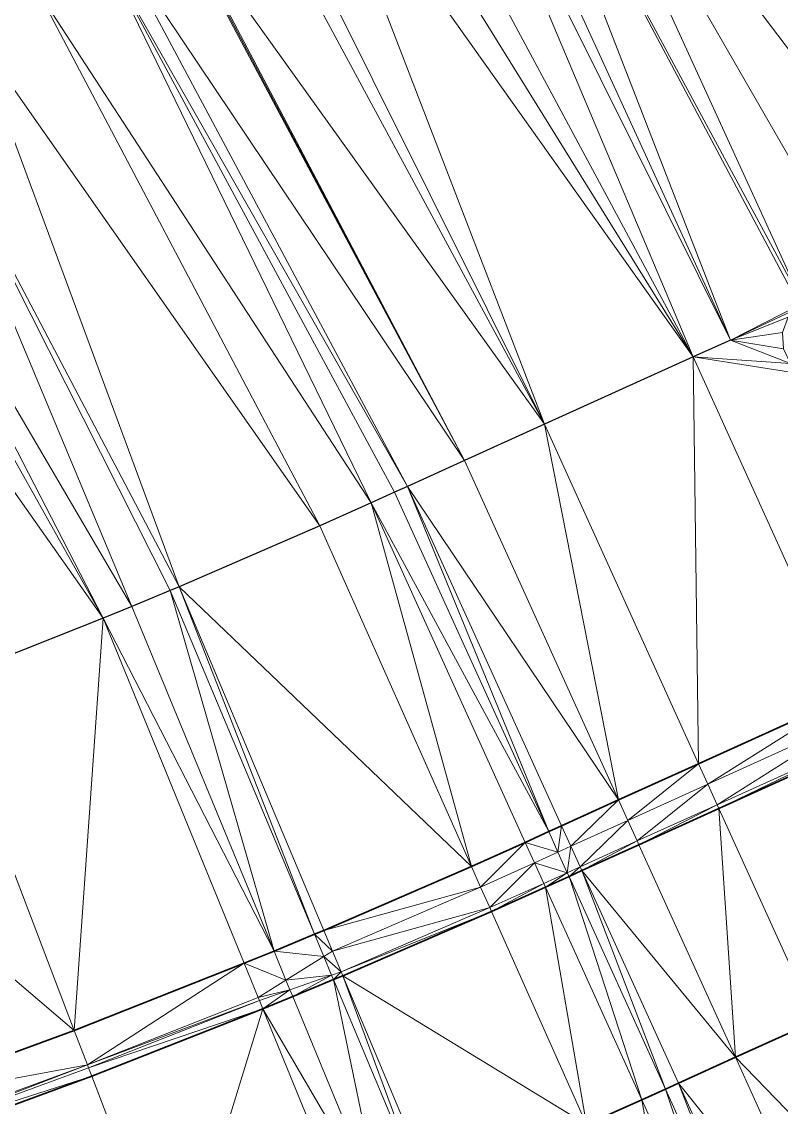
# Model space of a CAD drawing. Header units: metres. Extents: x 246428 to 246884, y 7418966 to 7419490.
# Drawn here: x 246809.11 to 246818.38, y 7419454.15 to 7419467.41 of the extents above; entities that cross this region are included whole.
import ezdxf

# ---------------------------------------------------------------- set-up
doc = ezdxf.new("R2010")
doc.units = ezdxf.units.M
doc.linetypes.add('blank name', pattern=[0])
doc.linetypes.add('HIDDEN', pattern=[9.525, 6.35, -3.175])
doc.layers.add('_12D_UNMAPPED', color=7, linetype='Continuous')
doc.layers.add('GRADELINES', color=250, linetype='HIDDEN', lineweight=25)
doc.layers.add('MISC_PATHS', color=7, linetype='Continuous', lineweight=35)
for name, color, linetype, lineweight, true_color in [('KERB_BACK', 7, 'Continuous', 35, 0x5fd2ff), ('KERB_LINE', 7, 'Continuous', 18, 0xb9b9b9), ('KERB_LIP', 7, 'Continuous', 35, 0x5fd2ff), ('KERB_TOP', 7, 'Continuous', 18, 0xb9b9b9)]:
    doc.layers.add(name, color=color, linetype=linetype, lineweight=lineweight, true_color=true_color)

msp = doc.modelspace()

# ---------------------------------------------------------------- linework, layer by layer
at = {"layer": '_12D_UNMAPPED', "color": 3, "linetype": 'blank name', "lineweight": 0}
for points in [[(246815.339, 7419471.207, 35.674), (246819.892, 7419473.272, 35.724), (246821.018, 7419465.353, 35.933)], [(246814.863, 7419470.99, 35.669), (246815.339, 7419471.207, 35.674), (246818.641, 7419463.973, 35.914)], [(246818.641, 7419463.973, 35.914), (246815.339, 7419471.207, 35.674), (246819.288, 7419464.349, 35.919)], [(246819.288, 7419464.349, 35.919), (246815.339, 7419471.207, 35.674), (246820.153, 7419464.851, 35.926)], [(246820.153, 7419464.851, 35.926), (246815.339, 7419471.207, 35.674), (246821.018, 7419465.353, 35.933)], [(246814.43, 7419470.79, 35.664), (246814.863, 7419470.99, 35.669), (246817.761, 7419463.52, 35.905)], [(246814.863, 7419470.99, 35.669), (246818.598, 7419463.945, 35.914), (246817.761, 7419463.52, 35.905)], [(246818.598, 7419463.945, 35.914), (246814.863, 7419470.99, 35.669), (246818.641, 7419463.973, 35.914)], [(246813.533, 7419470.347, 35.655), (246814.204, 7419470.682, 35.662), (246817.306, 7419463.314, 35.9)], [(246814.204, 7419470.682, 35.662), (246814.43, 7419470.79, 35.664), (246817.761, 7419463.52, 35.905)], [(246814.204, 7419470.682, 35.662), (246817.306, 7419463.314, 35.9), (246817.306, 7419463.314, 35.9)], [(246814.204, 7419470.682, 35.662), (246817.761, 7419463.52, 35.905), (246817.306, 7419463.314, 35.9)], [(246813.091, 7419470.115, 35.651), (246813.533, 7419470.347, 35.655), (246817.306, 7419463.314, 35.9)], [(246812.649, 7419469.874, 35.647), (246813.091, 7419470.115, 35.651), (246817.306, 7419463.314, 35.9)], [(246812.001, 7419469.502, 35.642), (246812.649, 7419469.874, 35.647), (246815.493, 7419462.492, 35.88)], [(246812.649, 7419469.874, 35.647), (246817.306, 7419463.314, 35.9), (246815.493, 7419462.492, 35.88)], [(246811.78, 7419469.37, 35.64), (246812.001, 7419469.502, 35.642), (246815.493, 7419462.492, 35.88)], [(246810.939, 7419468.844, 35.635), (246811.78, 7419469.37, 35.64), (246815.493, 7419462.492, 35.88)], [(246811.78, 7419469.37, 35.64), (246815.493, 7419462.492, 35.88), (246815.493, 7419462.492, 35.88)], [(246810.258, 7419468.402, 35.63), (246810.907, 7419468.824, 35.634), (246814.516, 7419462.048, 35.869)], [(246810.907, 7419468.824, 35.634), (246810.925, 7419468.835, 35.634), (246814.516, 7419462.048, 35.869)], [(246810.907, 7419468.824, 35.634), (246814.516, 7419462.048, 35.869), (246814.516, 7419462.048, 35.869)], [(246810.907, 7419468.824, 35.634), (246814.516, 7419462.048, 35.869), (246814.516, 7419462.048, 35.869)], [(246810.925, 7419468.835, 35.634), (246810.939, 7419468.844, 35.635), (246814.516, 7419462.048, 35.869)], [(246810.939, 7419468.844, 35.635), (246815.493, 7419462.492, 35.88), (246814.516, 7419462.048, 35.869)], [(246809.31, 7419467.785, 35.623), (246810.091, 7419468.293, 35.629), (246813.375, 7419461.531, 35.857)], [(246810.091, 7419468.293, 35.629), (246810.258, 7419468.402, 35.63), (246813.821, 7419461.733, 35.861)], [(246810.091, 7419468.293, 35.629), (246813.821, 7419461.733, 35.861), (246813.663, 7419461.661, 35.86)], [(246810.091, 7419468.293, 35.629), (246813.663, 7419461.661, 35.86), (246813.663, 7419461.661, 35.86)], [(246810.091, 7419468.293, 35.629), (246813.663, 7419461.661, 35.86), (246813.375, 7419461.531, 35.857)], [(246810.258, 7419468.402, 35.63), (246813.821, 7419461.733, 35.861), (246813.821, 7419461.733, 35.861)], [(246810.258, 7419468.402, 35.63), (246814.516, 7419462.048, 35.869), (246813.821, 7419461.733, 35.861)], [(246809.31, 7419467.785, 35.623), (246808.526, 7419467.276, 35.618), (246808.281, 7419467.653, 35.593)], [(246808.526, 7419467.276, 35.618), (246809.31, 7419467.785, 35.623), (246812.751, 7419461.25, 35.85)], [(246809.31, 7419467.785, 35.623), (246813.375, 7419461.531, 35.857), (246812.751, 7419461.25, 35.85)], [(246809.31, 7419467.785, 35.623), (246812.751, 7419461.25, 35.85), (246812.751, 7419461.25, 35.85)], [(246807.739, 7419466.764, 35.613), (246808.526, 7419467.276, 35.618), (246811.032, 7419460.506, 35.831)], [(246811.032, 7419460.506, 35.831), (246808.526, 7419467.276, 35.618), (246812.751, 7419461.25, 35.85)], [(246806.949, 7419466.251, 35.608), (246807.739, 7419466.764, 35.613), (246810.454, 7419460.265, 35.825)], [(246807.739, 7419466.764, 35.613), (246811.032, 7419460.506, 35.831), (246810.924, 7419460.461, 35.83)], [(246807.739, 7419466.764, 35.613), (246811.032, 7419460.506, 35.831), (246811.032, 7419460.506, 35.831)], [(246807.739, 7419466.764, 35.613), (246810.924, 7419460.461, 35.83), (246810.454, 7419460.265, 35.825)], [(246807.739, 7419466.764, 35.613), (246810.924, 7419460.461, 35.83), (246810.924, 7419460.461, 35.83)], [(246806.746, 7419466.119, 35.607), (246806.949, 7419466.251, 35.608), (246810.108, 7419460.123, 35.821)], [(246806.949, 7419466.251, 35.608), (246810.108, 7419460.123, 35.821), (246810.108, 7419460.123, 35.821)], [(246806.949, 7419466.251, 35.608), (246810.454, 7419460.265, 35.825), (246810.108, 7419460.123, 35.821)], [(246806.156, 7419465.735, 35.604), (246806.746, 7419466.119, 35.607), (246810.108, 7419460.123, 35.821)], [(246806.156, 7419465.735, 35.604), (246810.108, 7419460.123, 35.821), (246808.13, 7419459.342, 35.8)], [(246818.598, 7419463.945, 35.914), (246818.52, 7419463.875, 35.913), (246817.761, 7419463.52, 35.905)], [(246818.52, 7419463.875, 35.913), (246818.464, 7419463.799, 35.915), (246817.761, 7419463.52, 35.905)], [(246818.464, 7419463.799, 35.915), (246818.397, 7419463.612, 35.92), (246817.761, 7419463.52, 35.905)], [(246817.761, 7419463.52, 35.905), (246818.496, 7419463.235, 35.929), (246817.306, 7419463.314, 35.9)], [(246818.397, 7419463.612, 35.92), (246818.408, 7419463.413, 35.925), (246817.761, 7419463.52, 35.905)], [(246818.408, 7419463.413, 35.925), (246818.496, 7419463.235, 35.929), (246817.761, 7419463.52, 35.905)], [(246817.306, 7419463.314, 35.9), (246817.373, 7419458.348, 36.016), (246815.493, 7419462.492, 35.88)], [(246818.647, 7419463.105, 35.934), (246819.185, 7419459.17, 36.036), (246817.306, 7419463.314, 35.9)], [(246819.185, 7419459.17, 36.036), (246817.373, 7419458.348, 36.016), (246817.306, 7419463.314, 35.9)], [(246817.306, 7419463.314, 35.9), (246818.647, 7419463.105, 35.934), (246817.306, 7419463.314, 35.9)], [(246818.496, 7419463.235, 35.929), (246818.647, 7419463.105, 35.934), (246817.306, 7419463.314, 35.9)], [(246815.493, 7419462.492, 35.88), (246816.396, 7419457.905, 36.006), (246814.516, 7419462.048, 35.869)], [(246817.373, 7419458.348, 36.016), (246816.396, 7419457.905, 36.006), (246815.493, 7419462.492, 35.88)], [(246815.493, 7419462.492, 35.88), (246817.373, 7419458.348, 36.016), (246815.493, 7419462.492, 35.88)], [(246817.373, 7419458.348, 36.016), (246817.373, 7419458.348, 36.016), (246815.493, 7419462.492, 35.88)], [(246814.516, 7419462.048, 35.869), (246816.395, 7419457.905, 36.006), (246813.821, 7419461.733, 35.861)], [(246814.516, 7419462.048, 35.869), (246816.396, 7419457.905, 36.006), (246814.516, 7419462.048, 35.869)], [(246816.396, 7419457.905, 36.006), (246816.395, 7419457.905, 36.006), (246814.516, 7419462.048, 35.869)], [(246816.396, 7419457.905, 36.006), (246816.396, 7419457.905, 36.006), (246814.516, 7419462.048, 35.869)], [(246814.516, 7419462.048, 35.869), (246816.396, 7419457.905, 36.006), (246814.516, 7419462.048, 35.869)], [(246813.663, 7419461.661, 35.86), (246815.543, 7419457.518, 35.996), (246813.375, 7419461.531, 35.857)], [(246813.821, 7419461.733, 35.861), (246815.543, 7419457.518, 35.996), (246813.663, 7419461.661, 35.86)], [(246815.543, 7419457.518, 35.996), (246815.543, 7419457.518, 35.996), (246813.663, 7419461.661, 35.86)], [(246813.663, 7419461.661, 35.86), (246815.543, 7419457.518, 35.996), (246813.663, 7419461.661, 35.86)], [(246813.821, 7419461.733, 35.861), (246815.701, 7419457.59, 35.998), (246813.821, 7419461.733, 35.861)], [(246815.701, 7419457.59, 35.998), (246815.701, 7419457.59, 35.998), (246813.821, 7419461.733, 35.861)], [(246816.395, 7419457.905, 36.006), (246815.701, 7419457.59, 35.998), (246813.821, 7419461.733, 35.861)], [(246815.701, 7419457.59, 35.998), (246815.543, 7419457.518, 35.996), (246813.821, 7419461.733, 35.861)], [(246813.375, 7419461.531, 35.857), (246814.601, 7419457.093, 35.986), (246812.751, 7419461.25, 35.85)], [(246815.543, 7419457.518, 35.996), (246815.255, 7419457.387, 35.993), (246813.375, 7419461.531, 35.857)], [(246815.255, 7419457.387, 35.993), (246814.601, 7419457.093, 35.986), (246813.375, 7419461.531, 35.857)], [(246814.601, 7419457.093, 35.986), (246811.032, 7419460.506, 35.831), (246812.751, 7419461.25, 35.85)], [(246814.601, 7419457.093, 35.986), (246814.601, 7419457.093, 35.986), (246812.751, 7419461.25, 35.85)], [(246812.751, 7419461.25, 35.85), (246814.601, 7419457.093, 35.986), (246812.751, 7419461.25, 35.85)], [(246810.924, 7419460.461, 35.83), (246812.191, 7419456.06, 35.961), (246810.454, 7419460.265, 35.825)], [(246811.032, 7419460.506, 35.831), (246812.684, 7419456.265, 35.966), (246810.924, 7419460.461, 35.83)], [(246812.684, 7419456.265, 35.966), (246812.684, 7419456.265, 35.966), (246810.924, 7419460.461, 35.83)], [(246812.684, 7419456.265, 35.966), (246812.191, 7419456.06, 35.961), (246810.924, 7419460.461, 35.83)], [(246810.924, 7419460.461, 35.83), (246812.684, 7419456.265, 35.966), (246810.924, 7419460.461, 35.83)], [(246812.797, 7419456.312, 35.967), (246812.797, 7419456.312, 35.967), (246811.032, 7419460.506, 35.831)], [(246812.797, 7419456.312, 35.967), (246812.684, 7419456.265, 35.966), (246811.032, 7419460.506, 35.831)], [(246811.032, 7419460.506, 35.831), (246812.797, 7419456.312, 35.967), (246811.032, 7419460.506, 35.831)], [(246812.797, 7419456.312, 35.967), (246811.032, 7419460.506, 35.831), (246814.601, 7419457.093, 35.986)], [(246810.454, 7419460.265, 35.825), (246812.191, 7419456.06, 35.961), (246810.108, 7419460.123, 35.821)], [(246810.108, 7419460.123, 35.821), (246809.754, 7419455.091, 35.936), (246808.13, 7419459.342, 35.8)], [(246811.828, 7419455.911, 35.957), (246809.754, 7419455.091, 35.936), (246810.108, 7419460.123, 35.821)], [(246812.191, 7419456.06, 35.961), (246811.828, 7419455.911, 35.957), (246810.108, 7419460.123, 35.821)], [(246810.108, 7419460.123, 35.821), (246811.828, 7419455.911, 35.957), (246810.108, 7419460.123, 35.821)], [(246811.828, 7419455.911, 35.957), (246811.828, 7419455.911, 35.957), (246810.108, 7419460.123, 35.821)], [(246808.13, 7419459.342, 35.8), (246809.754, 7419455.091, 35.936), (246805.783, 7419458.481, 35.775)], [(246817.373, 7419458.348, 36.016), (246819.185, 7419459.17, 36.036), (246817.487, 7419458.098, 36.03)], [(246819.185, 7419459.17, 36.036), (246819.299, 7419458.92, 36.05), (246817.487, 7419458.098, 36.03)], [(246817.487, 7419458.098, 36.03), (246819.299, 7419458.92, 36.05), (246817.6, 7419457.847, 36.13)], [(246819.299, 7419458.92, 36.05), (246819.413, 7419458.669, 36.15), (246817.6, 7419457.847, 36.13)], [(246817.6, 7419457.847, 36.13), (246819.413, 7419458.669, 36.15), (246817.621, 7419457.802, 36.13)], [(246819.413, 7419458.669, 36.15), (246819.433, 7419458.624, 36.15), (246817.621, 7419457.802, 36.13)], [(246819.433, 7419458.624, 36.15), (246818.798, 7419455.206, 36.209), (246817.621, 7419457.802, 36.13)], [(246809.754, 7419455.091, 35.936), (246807.292, 7419454.189, 35.911), (246805.783, 7419458.481, 35.775)], [(246816.396, 7419457.905, 36.006), (246817.373, 7419458.348, 36.016), (246816.509, 7419457.654, 36.02)], [(246817.373, 7419458.348, 36.016), (246817.486, 7419458.098, 36.03), (246816.509, 7419457.654, 36.02)], [(246817.373, 7419458.348, 36.016), (246817.373, 7419458.348, 36.016), (246817.487, 7419458.098, 36.03)], [(246817.373, 7419458.348, 36.016), (246817.487, 7419458.098, 36.03), (246817.486, 7419458.098, 36.03)], [(246816.509, 7419457.654, 36.02), (246817.486, 7419458.098, 36.03), (246816.623, 7419457.404, 36.12)], [(246817.486, 7419458.098, 36.03), (246817.6, 7419457.847, 36.13), (246816.623, 7419457.404, 36.12)], [(246817.486, 7419458.098, 36.03), (246817.487, 7419458.098, 36.03), (246817.6, 7419457.847, 36.13)], [(246817.486, 7419458.098, 36.03), (246817.6, 7419457.847, 36.13), (246817.6, 7419457.847, 36.13)], [(246815.701, 7419457.59, 35.998), (246816.395, 7419457.905, 36.006), (246815.815, 7419457.339, 36.012)], [(246816.395, 7419457.905, 36.006), (246816.509, 7419457.654, 36.02), (246815.815, 7419457.339, 36.012)], [(246816.395, 7419457.905, 36.006), (246816.396, 7419457.905, 36.006), (246816.509, 7419457.654, 36.02)], [(246816.395, 7419457.905, 36.006), (246816.509, 7419457.654, 36.02), (246816.509, 7419457.654, 36.02)], [(246816.396, 7419457.905, 36.006), (246816.396, 7419457.905, 36.006), (246816.509, 7419457.654, 36.02)], [(246816.396, 7419457.905, 36.006), (246816.509, 7419457.654, 36.02), (246816.509, 7419457.654, 36.02)], [(246816.623, 7419457.404, 36.12), (246817.6, 7419457.847, 36.13), (246816.644, 7419457.358, 36.12)], [(246817.6, 7419457.847, 36.13), (246817.621, 7419457.802, 36.13), (246816.644, 7419457.358, 36.12)], [(246817.6, 7419457.847, 36.13), (246817.621, 7419457.802, 36.13), (246817.621, 7419457.802, 36.13)], [(246817.6, 7419457.847, 36.13), (246817.6, 7419457.847, 36.13), (246817.621, 7419457.802, 36.13)], [(246817.621, 7419457.802, 36.13), (246817.821, 7419454.763, 36.198), (246816.644, 7419457.358, 36.12)], [(246817.621, 7419457.802, 36.13), (246818.798, 7419455.206, 36.209), (246817.621, 7419457.802, 36.13)], [(246818.798, 7419455.206, 36.209), (246818.798, 7419455.206, 36.209), (246817.621, 7419457.802, 36.13)], [(246818.798, 7419455.206, 36.209), (246817.821, 7419454.763, 36.198), (246817.621, 7419457.802, 36.13)], [(246815.543, 7419457.518, 35.996), (246815.701, 7419457.59, 35.998), (246815.656, 7419457.267, 36.01)], [(246815.701, 7419457.59, 35.998), (246815.815, 7419457.339, 36.012), (246815.656, 7419457.267, 36.01)], [(246815.701, 7419457.59, 35.998), (246815.815, 7419457.339, 36.012), (246815.815, 7419457.339, 36.012)], [(246815.701, 7419457.59, 35.998), (246815.701, 7419457.59, 35.998), (246815.815, 7419457.339, 36.012)], [(246815.815, 7419457.339, 36.012), (246816.509, 7419457.654, 36.02), (246815.928, 7419457.089, 36.112)], [(246816.509, 7419457.654, 36.02), (246816.623, 7419457.404, 36.12), (246815.928, 7419457.089, 36.112)], [(246816.509, 7419457.654, 36.02), (246816.623, 7419457.404, 36.12), (246816.623, 7419457.404, 36.12)], [(246816.509, 7419457.654, 36.02), (246816.509, 7419457.654, 36.02), (246816.623, 7419457.404, 36.12)], [(246816.509, 7419457.654, 36.02), (246816.509, 7419457.654, 36.02), (246816.623, 7419457.404, 36.12)], [(246816.509, 7419457.654, 36.02), (246816.623, 7419457.404, 36.12), (246816.623, 7419457.404, 36.12)], [(246815.255, 7419457.387, 35.993), (246815.543, 7419457.518, 35.996), (246815.656, 7419457.267, 36.01)], [(246815.543, 7419457.518, 35.996), (246815.543, 7419457.518, 35.996), (246815.656, 7419457.267, 36.01)], [(246815.543, 7419457.518, 35.996), (246815.656, 7419457.267, 36.01), (246815.656, 7419457.267, 36.01)], [(246815.255, 7419457.387, 35.993), (246814.712, 7419456.842, 36), (246814.601, 7419457.093, 35.986)], [(246814.712, 7419456.842, 36), (246815.255, 7419457.387, 35.993), (246815.369, 7419457.137, 36.007)], [(246815.255, 7419457.387, 35.993), (246815.656, 7419457.267, 36.01), (246815.369, 7419457.137, 36.007)], [(246815.656, 7419457.267, 36.01), (246815.815, 7419457.339, 36.012), (246815.77, 7419457.017, 36.11)], [(246815.815, 7419457.339, 36.012), (246815.928, 7419457.089, 36.112), (246815.77, 7419457.017, 36.11)], [(246815.815, 7419457.339, 36.012), (246815.815, 7419457.339, 36.012), (246815.928, 7419457.089, 36.112)], [(246815.815, 7419457.339, 36.012), (246815.928, 7419457.089, 36.112), (246815.928, 7419457.089, 36.112)], [(246815.928, 7419457.089, 36.112), (246816.623, 7419457.404, 36.12), (246815.949, 7419457.043, 36.112)], [(246816.623, 7419457.404, 36.12), (246816.643, 7419457.358, 36.12), (246815.949, 7419457.043, 36.112)], [(246816.643, 7419457.358, 36.12), (246817.821, 7419454.763, 36.198), (246815.949, 7419457.043, 36.112)], [(246816.623, 7419457.404, 36.12), (246816.644, 7419457.358, 36.12), (246816.643, 7419457.358, 36.12)], [(246816.623, 7419457.404, 36.12), (246816.623, 7419457.404, 36.12), (246816.644, 7419457.358, 36.12)], [(246816.623, 7419457.404, 36.12), (246816.623, 7419457.404, 36.12), (246816.643, 7419457.358, 36.12)], [(246816.623, 7419457.404, 36.12), (246816.643, 7419457.358, 36.12), (246816.643, 7419457.358, 36.12)], [(246817.821, 7419454.763, 36.198), (246817.821, 7419454.763, 36.198), (246816.643, 7419457.358, 36.12)], [(246816.643, 7419457.358, 36.12), (246817.821, 7419454.763, 36.198), (246816.643, 7419457.358, 36.12)], [(246816.644, 7419457.358, 36.12), (246817.821, 7419454.763, 36.198), (246816.643, 7419457.358, 36.12)], [(246817.821, 7419454.763, 36.198), (246817.821, 7419454.763, 36.198), (246816.643, 7419457.358, 36.12)], [(246815.369, 7419457.137, 36.007), (246815.656, 7419457.267, 36.01), (246815.77, 7419457.017, 36.11)], [(246815.656, 7419457.267, 36.01), (246815.656, 7419457.267, 36.01), (246815.77, 7419457.017, 36.11)], [(246815.656, 7419457.267, 36.01), (246815.77, 7419457.017, 36.11), (246815.77, 7419457.017, 36.11)], [(246814.712, 7419456.842, 36), (246812.797, 7419456.312, 35.967), (246814.601, 7419457.093, 35.986)], [(246814.712, 7419456.842, 36), (246814.712, 7419456.842, 36), (246814.601, 7419457.093, 35.986)], [(246814.601, 7419457.093, 35.986), (246814.712, 7419456.842, 36), (246814.601, 7419457.093, 35.986)], [(246814.824, 7419456.591, 36.1), (246814.712, 7419456.842, 36), (246815.369, 7419457.137, 36.007)], [(246815.483, 7419456.886, 36.107), (246814.824, 7419456.591, 36.1), (246815.369, 7419457.137, 36.007)], [(246815.483, 7419456.886, 36.107), (246815.369, 7419457.137, 36.007), (246815.77, 7419457.017, 36.11)], [(246815.503, 7419456.841, 36.107), (246815.483, 7419456.886, 36.107), (246815.77, 7419457.017, 36.11)], [(246815.503, 7419456.841, 36.107), (246815.77, 7419457.017, 36.11), (246815.791, 7419456.971, 36.11)], [(246815.77, 7419457.017, 36.11), (246815.928, 7419457.089, 36.112), (246815.791, 7419456.971, 36.11)], [(246815.77, 7419457.017, 36.11), (246815.77, 7419457.017, 36.11), (246815.791, 7419456.971, 36.11)], [(246815.77, 7419457.017, 36.11), (246815.791, 7419456.971, 36.11), (246815.791, 7419456.971, 36.11)], [(246815.928, 7419457.089, 36.112), (246815.949, 7419457.043, 36.112), (246815.791, 7419456.971, 36.11)], [(246815.949, 7419457.043, 36.112), (246816.968, 7419454.376, 36.189), (246815.791, 7419456.971, 36.11)], [(246815.928, 7419457.089, 36.112), (246815.949, 7419457.043, 36.112), (246815.949, 7419457.043, 36.112)], [(246815.928, 7419457.089, 36.112), (246815.928, 7419457.089, 36.112), (246815.949, 7419457.043, 36.112)], [(246817.127, 7419454.448, 36.19), (246817.126, 7419454.448, 36.19), (246815.949, 7419457.043, 36.112)], [(246815.949, 7419457.043, 36.112), (246817.127, 7419454.448, 36.19), (246815.949, 7419457.043, 36.112)], [(246817.821, 7419454.763, 36.198), (246817.127, 7419454.448, 36.19), (246815.949, 7419457.043, 36.112)], [(246817.126, 7419454.448, 36.19), (246816.968, 7419454.376, 36.189), (246815.949, 7419457.043, 36.112)], [(246814.824, 7419456.591, 36.1), (246815.483, 7419456.886, 36.107), (246814.845, 7419456.545, 36.1)], [(246815.483, 7419456.886, 36.107), (246815.503, 7419456.841, 36.107), (246814.845, 7419456.545, 36.1)], [(246816.681, 7419454.246, 36.186), (246815.503, 7419456.841, 36.107), (246815.791, 7419456.971, 36.11)], [(246816.968, 7419454.376, 36.189), (246816.681, 7419454.246, 36.186), (246815.791, 7419456.971, 36.11)], [(246815.791, 7419456.971, 36.11), (246816.968, 7419454.376, 36.189), (246815.791, 7419456.971, 36.11)], [(246816.968, 7419454.376, 36.189), (246816.968, 7419454.376, 36.189), (246815.791, 7419456.971, 36.11)], [(246812.797, 7419456.312, 35.967), (246814.712, 7419456.842, 36), (246812.904, 7419456.059, 35.981)], [(246812.904, 7419456.059, 35.981), (246814.712, 7419456.842, 36), (246814.824, 7419456.591, 36.1)], [(246814.712, 7419456.842, 36), (246814.712, 7419456.842, 36), (246814.824, 7419456.591, 36.1)], [(246814.712, 7419456.842, 36), (246814.824, 7419456.591, 36.1), (246814.824, 7419456.591, 36.1)], [(246814.845, 7419456.545, 36.1), (246815.503, 7419456.841, 36.107), (246816.003, 7419453.941, 36.179)], [(246815.503, 7419456.841, 36.107), (246816.681, 7419454.246, 36.186), (246816.003, 7419453.941, 36.179)], [(246812.904, 7419456.059, 35.981), (246814.824, 7419456.591, 36.1), (246813.01, 7419455.805, 36.081)], [(246813.01, 7419455.805, 36.081), (246814.824, 7419456.591, 36.1), (246814.844, 7419456.545, 36.1)], [(246813.01, 7419455.805, 36.081), (246814.844, 7419456.545, 36.1), (246813.03, 7419455.759, 36.081)], [(246813.03, 7419455.759, 36.081), (246814.844, 7419456.545, 36.1), (246816.003, 7419453.941, 36.179)], [(246814.824, 7419456.591, 36.1), (246814.824, 7419456.591, 36.1), (246814.845, 7419456.545, 36.1)], [(246814.824, 7419456.591, 36.1), (246814.845, 7419456.545, 36.1), (246814.844, 7419456.545, 36.1)], [(246814.844, 7419456.545, 36.1), (246814.845, 7419456.545, 36.1), (246816.003, 7419453.941, 36.179)], [(246814.844, 7419456.545, 36.1), (246816.003, 7419453.941, 36.179), (246816.003, 7419453.941, 36.179)], [(246812.191, 7419456.06, 35.961), (246812.684, 7419456.265, 35.966), (246812.798, 7419455.993, 35.98)], [(246812.684, 7419456.265, 35.966), (246812.797, 7419456.312, 35.967), (246812.903, 7419456.059, 35.981)], [(246812.684, 7419456.265, 35.966), (246812.903, 7419456.059, 35.981), (246812.798, 7419455.993, 35.98)], [(246812.684, 7419456.265, 35.966), (246812.684, 7419456.265, 35.966), (246812.798, 7419455.993, 35.98)], [(246812.684, 7419456.265, 35.966), (246812.798, 7419455.993, 35.98), (246812.798, 7419455.993, 35.98)], [(246812.797, 7419456.312, 35.967), (246812.904, 7419456.059, 35.981), (246812.903, 7419456.059, 35.981)], [(246812.797, 7419456.312, 35.967), (246812.797, 7419456.312, 35.967), (246812.904, 7419456.059, 35.981)], [(246811.828, 7419455.911, 35.957), (246812.191, 7419456.06, 35.961), (246812.337, 7419455.704, 35.975)], [(246812.337, 7419455.704, 35.975), (246812.191, 7419456.06, 35.961), (246812.798, 7419455.993, 35.98)], [(246812.337, 7419455.704, 35.975), (246812.798, 7419455.993, 35.98), (246812.894, 7419455.764, 36.086)], [(246812.798, 7419455.993, 35.98), (246812.903, 7419456.059, 35.981), (246813.01, 7419455.805, 36.081)], [(246812.798, 7419455.993, 35.98), (246812.798, 7419455.993, 35.98), (246812.894, 7419455.764, 36.086)], [(246812.798, 7419455.993, 35.98), (246813.01, 7419455.805, 36.081), (246812.894, 7419455.764, 36.086)], [(246812.798, 7419455.993, 35.98), (246812.894, 7419455.764, 36.086), (246812.894, 7419455.764, 36.086)], [(246812.903, 7419456.059, 35.981), (246812.904, 7419456.059, 35.981), (246813.01, 7419455.805, 36.081)], [(246812.904, 7419456.059, 35.981), (246813.01, 7419455.805, 36.081), (246813.01, 7419455.805, 36.081)], [(246809.754, 7419455.091, 35.936), (246811.828, 7419455.911, 35.957), (246809.914, 7419454.671, 35.95)], [(246811.828, 7419455.911, 35.957), (246811.998, 7419455.494, 35.971), (246809.914, 7419454.671, 35.95)], [(246811.828, 7419455.911, 35.957), (246811.828, 7419455.911, 35.957), (246811.998, 7419455.494, 35.971)], [(246811.828, 7419455.911, 35.957), (246812.337, 7419455.704, 35.975), (246811.998, 7419455.494, 35.971)], [(246811.828, 7419455.911, 35.957), (246811.998, 7419455.494, 35.971), (246811.998, 7419455.494, 35.971)], [(246811.998, 7419455.494, 35.971), (246812.337, 7419455.704, 35.975), (246812.386, 7419455.586, 36.106)], [(246812.386, 7419455.586, 36.106), (246812.337, 7419455.704, 35.975), (246812.894, 7419455.764, 36.086)], [(246812.42, 7419455.505, 36.106), (246812.386, 7419455.586, 36.106), (246812.894, 7419455.764, 36.086)], [(246812.42, 7419455.505, 36.106), (246812.894, 7419455.764, 36.086), (246812.916, 7419455.712, 36.086)], [(246812.42, 7419455.505, 36.106), (246812.916, 7419455.712, 36.086), (246813.508, 7419452.871, 36.154)], [(246812.894, 7419455.764, 36.086), (246813.01, 7419455.805, 36.081), (246812.916, 7419455.712, 36.086)], [(246812.894, 7419455.764, 36.086), (246812.894, 7419455.764, 36.086), (246812.916, 7419455.712, 36.086)], [(246812.894, 7419455.764, 36.086), (246812.916, 7419455.712, 36.086), (246812.916, 7419455.712, 36.086)], [(246813.01, 7419455.805, 36.081), (246813.029, 7419455.759, 36.081), (246812.916, 7419455.712, 36.086)], [(246812.916, 7419455.712, 36.086), (246813.029, 7419455.759, 36.081), (246814.019, 7419453.084, 36.159)], [(246812.916, 7419455.712, 36.086), (246812.916, 7419455.712, 36.086), (246814.019, 7419453.084, 36.159)], [(246812.916, 7419455.712, 36.086), (246814.019, 7419453.084, 36.159), (246814.019, 7419453.084, 36.159)], [(246812.916, 7419455.712, 36.086), (246814.019, 7419453.084, 36.159), (246813.508, 7419452.871, 36.154)], [(246813.01, 7419455.805, 36.081), (246813.01, 7419455.805, 36.081), (246813.029, 7419455.759, 36.081)], [(246813.01, 7419455.805, 36.081), (246813.03, 7419455.759, 36.081), (246813.029, 7419455.759, 36.081)], [(246813.029, 7419455.759, 36.081), (246813.03, 7419455.759, 36.081), (246814.135, 7419453.133, 36.16)], [(246813.029, 7419455.759, 36.081), (246814.135, 7419453.133, 36.16), (246814.019, 7419453.084, 36.159)], [(246813.03, 7419455.759, 36.081), (246816.003, 7419453.941, 36.179), (246814.135, 7419453.133, 36.16)], [(246813.03, 7419455.759, 36.081), (246814.135, 7419453.133, 36.16), (246814.135, 7419453.133, 36.16)], [(246811.998, 7419455.494, 35.971), (246812.386, 7419455.586, 36.106), (246812.013, 7419455.457, 36.121)], [(246812.013, 7419455.457, 36.121), (246812.386, 7419455.586, 36.106), (246812.055, 7419455.355, 36.121)], [(246812.386, 7419455.586, 36.106), (246812.42, 7419455.505, 36.106), (246812.055, 7419455.355, 36.121)], [(246809.914, 7419454.671, 35.95), (246811.998, 7419455.494, 35.971), (246812.013, 7419455.457, 36.121)], [(246809.914, 7419454.671, 35.95), (246812.013, 7419455.457, 36.121), (246809.928, 7419454.634, 36.1)], [(246809.928, 7419454.634, 36.1), (246812.013, 7419455.457, 36.121), (246812.055, 7419455.355, 36.121)], [(246811.998, 7419455.494, 35.971), (246812.013, 7419455.457, 36.121), (246812.013, 7419455.457, 36.121)], [(246811.998, 7419455.494, 35.971), (246811.998, 7419455.494, 35.971), (246812.013, 7419455.457, 36.121)], [(246812.013, 7419455.457, 36.121), (246812.013, 7419455.457, 36.121), (246812.055, 7419455.355, 36.121)], [(246812.013, 7419455.457, 36.121), (246812.055, 7419455.355, 36.121), (246812.055, 7419455.355, 36.121)], [(246812.055, 7419455.355, 36.121), (246812.42, 7419455.505, 36.106), (246813.508, 7419452.871, 36.154)], [(246809.928, 7419454.634, 36.1), (246812.055, 7419455.355, 36.121), (246809.968, 7419454.531, 36.1)], [(246809.968, 7419454.531, 36.1), (246812.055, 7419455.355, 36.121), (246810.985, 7419451.868, 36.129)], [(246810.985, 7419451.868, 36.129), (246812.055, 7419455.355, 36.121), (246813.132, 7419452.717, 36.15)], [(246812.055, 7419455.355, 36.121), (246812.055, 7419455.355, 36.121), (246813.132, 7419452.717, 36.15)], [(246812.055, 7419455.355, 36.121), (246813.508, 7419452.871, 36.154), (246813.132, 7419452.717, 36.15)], [(246812.055, 7419455.355, 36.121), (246813.132, 7419452.717, 36.15), (246813.132, 7419452.717, 36.15)], [(246818.798, 7419455.206, 36.209), (246820.038, 7419452.474, 36.149), (246817.821, 7419454.763, 36.198)], [(246807.292, 7419454.189, 35.911), (246809.754, 7419455.091, 35.936), (246809.914, 7419454.671, 35.95)], [(246817.127, 7419454.448, 36.19), (246817.821, 7419454.763, 36.198), (246819.06, 7419452.031, 36.138)], [(246819.06, 7419452.031, 36.138), (246817.821, 7419454.763, 36.198), (246819.06, 7419452.031, 36.138)], [(246817.821, 7419454.763, 36.198), (246817.821, 7419454.763, 36.198), (246819.06, 7419452.031, 36.138)], [(246817.821, 7419454.763, 36.198), (246820.038, 7419452.474, 36.149), (246819.06, 7419452.031, 36.138)], [(246817.821, 7419454.763, 36.198), (246817.821, 7419454.763, 36.198), (246819.06, 7419452.031, 36.138)], [(246817.821, 7419454.763, 36.198), (246819.06, 7419452.031, 36.138), (246819.06, 7419452.031, 36.138)], [(246807.292, 7419454.189, 35.911), (246809.914, 7419454.671, 35.95), (246807.441, 7419453.764, 35.925)], [(246807.441, 7419453.764, 35.925), (246809.914, 7419454.671, 35.95), (246807.454, 7419453.726, 36.075)], [(246809.914, 7419454.671, 35.95), (246809.928, 7419454.634, 36.1), (246807.454, 7419453.726, 36.075)], [(246807.454, 7419453.726, 36.075), (246809.928, 7419454.634, 36.1), (246809.968, 7419454.531, 36.1)], [(246807.454, 7419453.726, 36.075), (246809.968, 7419454.531, 36.1), (246807.491, 7419453.623, 36.075)], [(246807.491, 7419453.623, 36.075), (246809.968, 7419454.531, 36.1), (246810.985, 7419451.868, 36.129)], [(246816.681, 7419454.246, 36.186), (246816.968, 7419454.376, 36.189), (246817.92, 7419451.514, 36.126)], [(246816.968, 7419454.376, 36.189), (246817.126, 7419454.448, 36.19), (246818.208, 7419451.644, 36.129)], [(246816.968, 7419454.376, 36.189), (246818.208, 7419451.644, 36.129), (246817.92, 7419451.514, 36.126)], [(246816.968, 7419454.376, 36.189), (246816.968, 7419454.376, 36.189), (246818.208, 7419451.644, 36.129)], [(246816.968, 7419454.376, 36.189), (246818.208, 7419451.644, 36.129), (246818.208, 7419451.644, 36.129)], [(246817.126, 7419454.448, 36.19), (246818.366, 7419451.716, 36.13), (246818.208, 7419451.644, 36.129)], [(246817.126, 7419454.448, 36.19), (246818.366, 7419451.716, 36.13), (246818.366, 7419451.716, 36.13)], [(246817.126, 7419454.448, 36.19), (246817.127, 7419454.448, 36.19), (246818.366, 7419451.716, 36.13)], [(246817.127, 7419454.448, 36.19), (246819.06, 7419452.031, 36.138), (246818.366, 7419451.716, 36.13)], [(246816.003, 7419453.941, 36.179), (246816.681, 7419454.246, 36.186), (246817.222, 7419451.2, 36.119)], [(246816.681, 7419454.246, 36.186), (246817.92, 7419451.514, 36.126), (246817.222, 7419451.2, 36.119)]]:
    msp.add_3dface(points, dxfattribs=at)
at = {"layer": 'GRADELINES'}
msp.add_polyline3d([(246817.761, 7419463.52, 35.905), (246817.306, 7419463.314, 35.9), (246817.306, 7419463.314, 35.9), (246815.493, 7419462.492, 35.88), (246815.493, 7419462.492, 35.88), (246814.516, 7419462.048, 35.869), (246814.516, 7419462.048, 35.869), (246814.516, 7419462.048, 35.869), (246813.821, 7419461.733, 35.861), (246813.821, 7419461.733, 35.861), (246813.663, 7419461.661, 35.86), (246813.663, 7419461.661, 35.86), (246813.375, 7419461.531, 35.857), (246812.751, 7419461.25, 35.85), (246812.751, 7419461.25, 35.85), (246811.032, 7419460.506, 35.831), (246811.032, 7419460.506, 35.831), (246810.924, 7419460.461, 35.83), (246810.924, 7419460.461, 35.83), (246810.454, 7419460.265, 35.825), (246810.108, 7419460.123, 35.821), (246810.108, 7419460.123, 35.821), (246808.13, 7419459.342, 35.8)], dxfattribs=at)
at = {"layer": 'KERB_BACK'}
msp.add_polyline3d([(246819.433, 7419458.624, 36.15), (246817.621, 7419457.802, 36.13), (246817.621, 7419457.802, 36.13), (246816.644, 7419457.358, 36.12), (246816.643, 7419457.358, 36.12), (246816.643, 7419457.358, 36.12), (246815.949, 7419457.043, 36.112), (246815.949, 7419457.043, 36.112), (246815.791, 7419456.971, 36.11), (246815.791, 7419456.971, 36.11), (246815.503, 7419456.841, 36.107), (246814.845, 7419456.545, 36.1), (246814.844, 7419456.545, 36.1), (246813.03, 7419455.759, 36.081), (246813.029, 7419455.759, 36.081), (246812.916, 7419455.712, 36.086), (246812.916, 7419455.712, 36.086), (246812.42, 7419455.505, 36.106), (246812.055, 7419455.355, 36.121), (246812.055, 7419455.355, 36.121), (246809.968, 7419454.531, 36.1), (246807.491, 7419453.623, 36.075)], dxfattribs=at)
at = {"layer": 'KERB_LINE'}
msp.add_polyline3d([(246819.299, 7419458.92, 36.05), (246817.487, 7419458.098, 36.03), (246817.486, 7419458.098, 36.03), (246816.509, 7419457.654, 36.02), (246816.509, 7419457.654, 36.02), (246816.509, 7419457.654, 36.02), (246815.815, 7419457.339, 36.012), (246815.815, 7419457.339, 36.012), (246815.656, 7419457.267, 36.01), (246815.656, 7419457.267, 36.01), (246815.369, 7419457.137, 36.007), (246814.712, 7419456.842, 36), (246814.712, 7419456.842, 36), (246812.904, 7419456.059, 35.981), (246812.903, 7419456.059, 35.981), (246812.798, 7419455.993, 35.98), (246812.798, 7419455.993, 35.98), (246812.337, 7419455.704, 35.975), (246811.998, 7419455.494, 35.971), (246811.998, 7419455.494, 35.971), (246809.914, 7419454.671, 35.95), (246807.441, 7419453.764, 35.925)], dxfattribs=at)
at = {"layer": 'KERB_LIP'}
msp.add_polyline3d([(246819.185, 7419459.17, 36.036), (246817.373, 7419458.348, 36.016), (246817.373, 7419458.348, 36.016), (246816.396, 7419457.905, 36.006), (246816.396, 7419457.905, 36.006), (246816.395, 7419457.905, 36.006), (246815.701, 7419457.59, 35.998), (246815.701, 7419457.59, 35.998), (246815.543, 7419457.518, 35.996), (246815.543, 7419457.518, 35.996), (246815.255, 7419457.387, 35.993), (246814.601, 7419457.093, 35.986), (246814.601, 7419457.093, 35.986), (246812.797, 7419456.312, 35.967), (246812.797, 7419456.312, 35.967), (246812.684, 7419456.265, 35.966), (246812.684, 7419456.265, 35.966), (246812.191, 7419456.06, 35.961), (246811.828, 7419455.911, 35.957), (246811.828, 7419455.911, 35.957), (246809.754, 7419455.091, 35.936), (246807.292, 7419454.189, 35.911)], dxfattribs=at)
at = {"layer": 'KERB_TOP'}
msp.add_polyline3d([(246819.413, 7419458.669, 36.15), (246817.6, 7419457.847, 36.13), (246817.6, 7419457.847, 36.13), (246816.623, 7419457.404, 36.12), (246816.623, 7419457.404, 36.12), (246816.623, 7419457.404, 36.12), (246815.928, 7419457.089, 36.112), (246815.928, 7419457.089, 36.112), (246815.77, 7419457.017, 36.11), (246815.77, 7419457.017, 36.11), (246815.483, 7419456.886, 36.107), (246814.824, 7419456.591, 36.1), (246814.824, 7419456.591, 36.1), (246813.01, 7419455.805, 36.081), (246813.01, 7419455.805, 36.081), (246812.894, 7419455.764, 36.086), (246812.894, 7419455.764, 36.086), (246812.386, 7419455.586, 36.106), (246812.013, 7419455.457, 36.121), (246812.013, 7419455.457, 36.121), (246809.928, 7419454.634, 36.1), (246807.454, 7419453.726, 36.075)], dxfattribs=at)
at = {"layer": 'MISC_PATHS'}
msp.add_polyline3d([(246824.648, 7419457.86, 36.273), (246821.066, 7419456.235, 36.234), (246821.066, 7419456.235, 36.234), (246820.611, 7419456.029, 36.229), (246820.611, 7419456.029, 36.229), (246818.798, 7419455.206, 36.209), (246818.798, 7419455.206, 36.209), (246817.821, 7419454.763, 36.198), (246817.821, 7419454.763, 36.198), (246817.821, 7419454.763, 36.198), (246817.127, 7419454.448, 36.19), (246817.126, 7419454.448, 36.19), (246816.968, 7419454.376, 36.189), (246816.968, 7419454.376, 36.189), (246816.681, 7419454.246, 36.186), (246816.003, 7419453.941, 36.179)], dxfattribs=at)

doc.saveas('drawing.dxf')
